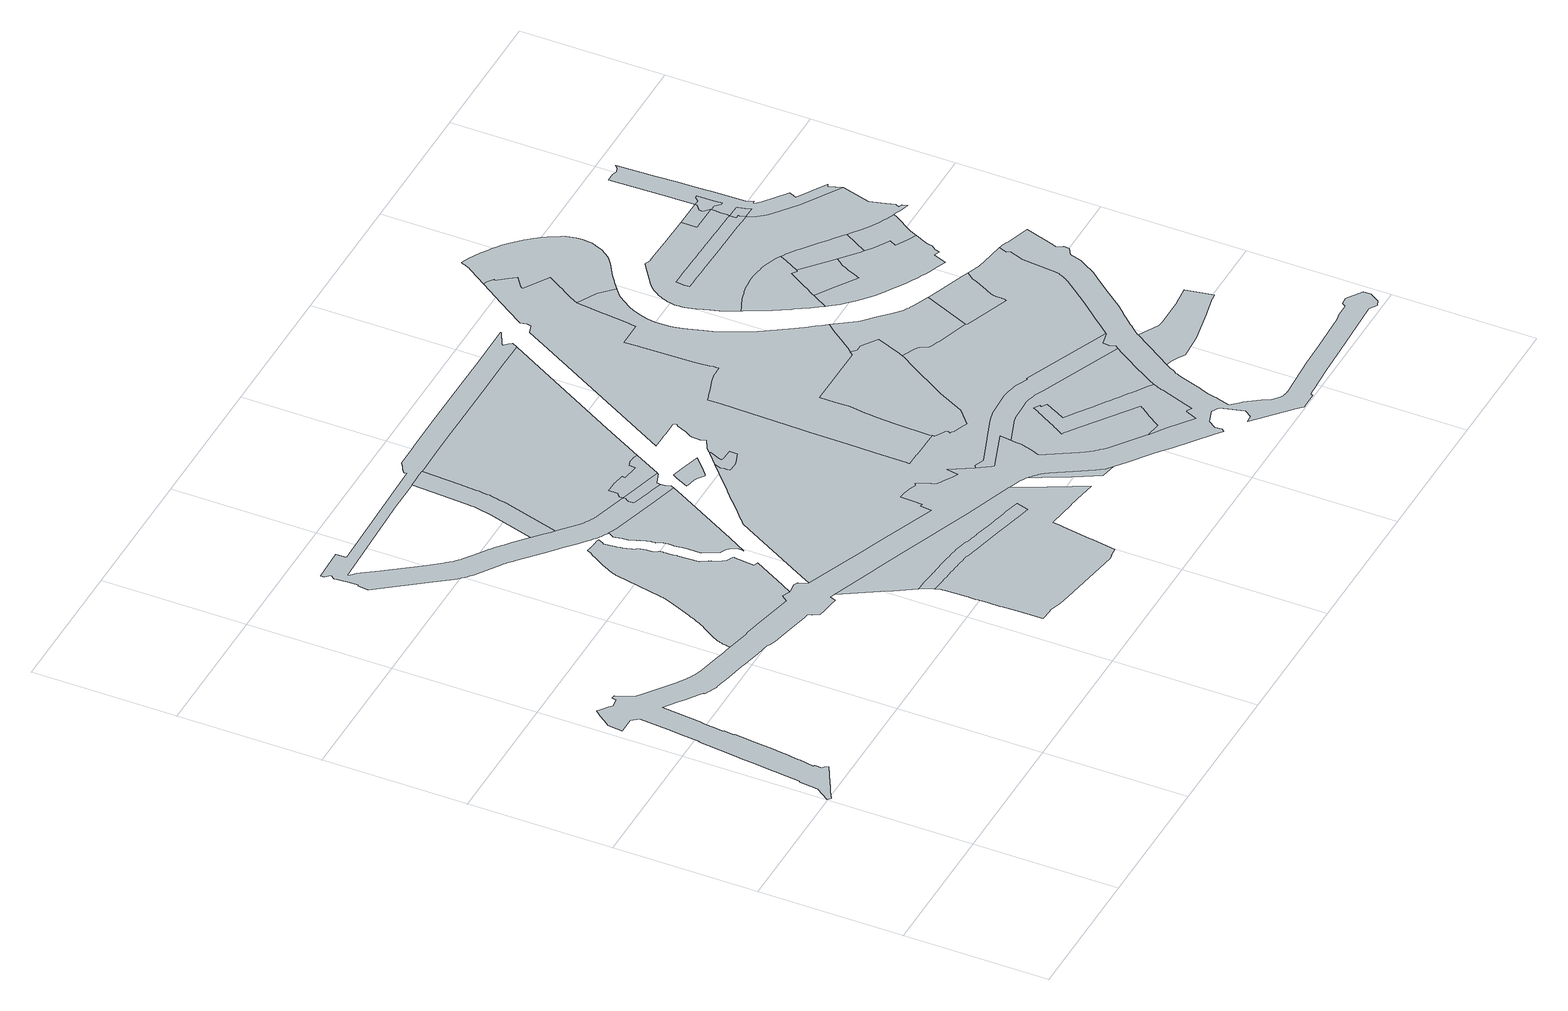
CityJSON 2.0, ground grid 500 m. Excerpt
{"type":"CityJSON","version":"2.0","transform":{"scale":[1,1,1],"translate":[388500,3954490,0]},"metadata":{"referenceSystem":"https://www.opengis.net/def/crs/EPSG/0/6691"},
"CityObjects":{
"object1":{"type":"GenericCityObject","attributes":{"class":"11","urbanPlanType":"21","prefecture":"13","city":"13100"},"geometry":[{"type":"MultiSurface","lod":"0","boundaries":[[[0,1,2,3,4,5,6,7,8,9,10,11,12,13,14,15,16,17,18,19,20,21,22,23,24,25,26,27,28,29,30,31,32,33,34,35,36,37,38,39,40,41,42,43,44,45,46,47,48,49,50,51,52,53,54,55,56,57,58,59,60,61,62,63,64,65,66,67,68,69,70,71,72,73,74,75,76,77,78,79,80,81,82,83,84,85,86,87,88,89,90,91,92,93,94,95,96,97,98,99,100,101,102,103,104,105,106,107,108,109,110,111,112,113,114,115,116,117,118,119,120,121,122,123,124,125,126,127,128,129,130,131,132,133,134,135,136,137,138,139,140,141,142,143,144,145,146,147,148,149,150,151,152,153,154,155,156,157,158,159,160,161,162,163,164,165,166,167,168]]]}]},
"object2":{"type":"GenericCityObject","attributes":{"class":"9","urbanPlanType":"21","prefecture":"13","city":"13100"},"geometry":[{"type":"MultiSurface","lod":"0","boundaries":[[[169,170,171,172,173,174,175,176,177,178,179,180,181,182,183,184,185,186,187,188,189,190,191,192,193,194,195,196,197,198,199,200,201,202,203,204,205]]]}]},
"object3":{"type":"GenericCityObject","attributes":{"class":"11","urbanPlanType":"21","prefecture":"13","city":"13100"},"geometry":[{"type":"MultiSurface","lod":"0","boundaries":[[[206,207,208,209,210,211,212,213,214,215,216,217,218,219,220,221,222,223,224,225,226,227,228,229,230,231,232,233,234,235,236,237,238,239,240,241,242,243,244,245,246,247,248,249,250,251,252,253,254,255,256,257,258,259,260,261,262,263,264,265,266,267,268,269,270,271,272,273,274,275,276,277,278,279,280,281,282,283,284,285,286]]]}]},
"object4":{"type":"GenericCityObject","attributes":{"class":"9","urbanPlanType":"21","prefecture":"13","city":"13100"},"geometry":[{"type":"MultiSurface","lod":"0","boundaries":[[[287,288,289,290,291,292,293,294,295,296,297,298,299,300,301,302,303,304,305,306,307,308,309,310,311,312,313,314,315,316,317,318,319,320,321,322,323,324,325,326,327,328,329,330,331,332,333,334,335,336,337,338,339,340,341,342,343,344,345,346,347,348,349,350,351,352,353,354,355,356,357,358,359,360,361,362,363,364,365,366,367,368,369]]]}]},
"object5":{"type":"GenericCityObject","attributes":{"class":"11","urbanPlanType":"21","prefecture":"13","city":"13100"},"geometry":[{"type":"MultiSurface","lod":"0","boundaries":[[[370,371,372,373,374,375,376,377,378,361,360,359,358,357,356,355,354,353,352,351,350,349,348,347,346,345,344,343,342,341,340,339,338,337,336,335,334,333,332,331,330,329,328,327,326,325,324,323,322,321,320,319,318,317,316,315,314,313,312,311,310,309,308,307,306,305,304,303,302,301,300,299,298,297,296,295,294,293,292,291,290,289,288,287,369,379,380,381,382,383,384,385,386,387,388,389,390,391,392,393,394,395,396,397,398,399,400,401,402,403,404,405,406,407,408,409,410,411,412,413,414,415,416,417,418,419,420,421,422,423,424,425,426,427,428,429,430,431,432,433,434,435]]]}]},
"object6":{"type":"GenericCityObject","attributes":{"class":"9","urbanPlanType":"21","prefecture":"13","city":"13100"},"geometry":[{"type":"MultiSurface","lod":"0","boundaries":[[[436,437,438,439,440,441,442,443,444,445,446,447,448,449,450,451,452,453,454,455,456,457,458,459,460,461,462,463,464,465,466,467,468,469,470,471,472,473,474,475,476,477,478,479,480,481,482,483,484,485,486,487,488,489,490,491,492,493,494,495,496,497,498,499,500,501,502,503,504,505,213,212,211,210,209,208,207,206,286,506,507,508,509,510,511,512,513,514,515,516,517,518,519,520,521,522,523,524,525,526,527,528,529,530,531,532,205,204,203,202,533,534,535,536,537,538,539,540,541,542,543,544,545,546,547,548,549,550,551,552,553,554,555,556,557,558,559,560,561,562,563,564,565,566,567,568,569,187,186,185,184,183,570,571,572,573,574,575,576]]]}]},
"object7":{"type":"GenericCityObject","attributes":{"class":"10","urbanPlanType":"21","prefecture":"13","city":"13100"},"geometry":[{"type":"MultiSurface","lod":"0","boundaries":[[[577,578,579,517,516,515,514,513,512,511,510,509,508,580,581,582]]]}]},
"object8":{"type":"GenericCityObject","attributes":{"class":"10","urbanPlanType":"21","prefecture":"13","city":"13100"},"geometry":[{"type":"MultiSurface","lod":"0","boundaries":[[[583,584,585,586,587,588,589,590,591,592,593,594,595,596,597,598,599,600,601,602,603,604,605,606,607,608,517,579,578,577,582,609,610]]]}]},
"object9":{"type":"GenericCityObject","attributes":{"class":"10","urbanPlanType":"21","prefecture":"13","city":"13100"},"geometry":[{"type":"MultiSurface","lod":"0","boundaries":[[[611,612,613,614,615,616,617,618,619,620,621,622,623,624,625,626,627,628,629,630,631,632,633,634,635,636,637,638,639,640,641,642,643,644,645,646,647,648,649,650,651,652,653,654,655,656,657,658,659,660,661,662,663,664,665,666,667,668,669,670,671,672,673,674,675,676,677,678,679,680,681,682,683,684,685,686,687,688,689,690,691,692,693,694,695,696,697,698,699,700,701,702,703,704,705,706,707,708,709,710,711,712,713,714,715,716,717,718,374,373,372,371,370,435,719,720,721,722,723,724,725,726,727,728,729,730,731,732,733,734,735,736,737,738,739,740,741,742,743,744,745,746,747,748,749,750,751,752,753,754,755,756,757,758,759,760,761,762,763,764,765,766,767,768,769,770,771,772,773,774,775,776,777,778,779,780,781,782,783,784,785,786,787,788,789,790,791,792,793,794,795,796,797,798,799,800,801,802,803,804,805,806,807,808,809,810,811,812,813,814,815,816,817,818,819,820,821,822,823,824,825,826,827,828,829,830,831,832,833,834,835,836,837,838,839,840,841,842,843,844,845,846,847,848,849,850,851,852,853,854,855,856,857,858,859,860,861,862,863,864,865,866,867,868,869,870,871,872,873,874,875,876,877,878,879,880,881,882,883,884,885,886,887,888,889,890,891,892,893,894,895,896,897,898,899,900,901,902,903,904,905,906,907,908,909,910,911,912,913,914,915,916,917,918,919,920,921,922,923,924,925,926,927,928,929,930,931,932,933,934,935,936,937,938,939,940,941,942,943,944,945,946,947,948,949,950,951,952,953,954,955,956,957,958,959,960,961,962,963,964,965,966,967,968,969,970,971,972,973,974,975,976,977,978,979,980,981,982,983,984,985,986,987,988,989,990,991,992,993,994,995,996,997,998,999,1000,1001,1002,166,165,164,163,162,161,160,159,1003,1004,1005,1006,1007,1008,1009,1010,1011,1012,1013,1014,1015,1016,1017,1018,1019,1020,1021,1022,1023,1024,1025,1026,1027,1028,1029,1030,1031,1032,1033]]]}]},
"object10":{"type":"GenericCityObject","attributes":{"class":"10","urbanPlanType":"21","prefecture":"13","city":"13100"},"geometry":[{"type":"MultiSurface","lod":"0","boundaries":[[[1034,1035,1036,1037,1038,1039,1040,1041,1042,1043,1044,1045,1046,1047,1048,1049,1050,1051,1052]]]}]},
"object11":{"type":"GenericCityObject","attributes":{"class":"11","urbanPlanType":"21","prefecture":"13","city":"13100"},"geometry":[{"type":"MultiSurface","lod":"0","boundaries":[[[1053,1054,576,575,574,573,572,571,570,183,182,181,180,179,178,177,176,175,174,173,172,171,170,169,205,532,531,530,529,528,527,526,525,524,523,522,521,520,519,518,517,608,607,606,605,604,603,602,601,600,599,598,597,596,595,594,593,592,591,590,589,588,587,586,585,584,583,610]]]}]},
"object12":{"type":"GenericCityObject","attributes":{"class":"10","urbanPlanType":"21","prefecture":"13","city":"13100"},"geometry":[{"type":"MultiSurface","lod":"0","boundaries":[[[1055,1056,1057,1058,1059,1060,1061,1062,1063,1064,1065,1066,1067,1068,1069,1070,1071,1072,1073,1074,1075,1076,1077,1078]]]}]},
"object13":{"type":"GenericCityObject","attributes":{"class":"11","urbanPlanType":"21","prefecture":"13","city":"13100"},"geometry":[{"type":"MultiSurface","lod":"0","boundaries":[[[747,746,745,744,743,742,741,740,739,738,737,736,735,734,733,732,731,730,729,728,727,726,1079,1080,1081,1082,1083,1084,1085,1086,1087,1088,1089,748]]]}]},
"object14":{"type":"GenericCityObject","attributes":{"class":"9","urbanPlanType":"21","prefecture":"13","city":"13100"},"geometry":[{"type":"MultiSurface","lod":"0","boundaries":[[[1090,1091,1092,1093,1094,1095,1096,1097,1098,1099,1100,1101,1102,1103,1104,1105,1106,1107,1108,1109,1110,1111,1112,1113,1114,1115,1116,1117,1118,1119,1120,1121,1122,1123,1124,1125,1126,1127,1128,1129,1130,1131,1132,1133,1134,1135,1136,1137,1138,1139,1140,925,924,923,922,921,920,919,918,917,916,915,914,913,912,911]]]}]},
"object15":{"type":"GenericCityObject","attributes":{"class":"11","urbanPlanType":"21","prefecture":"13","city":"13100"},"geometry":[{"type":"MultiSurface","lod":"0","boundaries":[[[1141,1142,1143,1144,1145,1146,1147,1148,1149,1150,1151,1152,1153,1154,1155,1156,1157,1158,1159,1160,954,953,952,951,950,949,948,947,946,945,944,943,942,941,940,939,938,937,936,935,934,933,932,931,930,929,928,927,926,925,1140,1139,1138,1137,1136,1135,1134,1133,1132,1131,1130,1129,1128,1127,1126,1125,1124,1123,1122,1121,1120,1119,1118,1117,1116,1115,1114,1113,1112,1111,1110,1109,1108,1107,1106,1105,1104,1103,1102,1101,1100,1099,1098,1097,1096,1095,1094,1093,1092,1091,1090,911,910,909,908,907,906,905,904,903,902,901,900]]]}]},
"object16":{"type":"GenericCityObject","attributes":{"class":"12","urbanPlanType":"21","prefecture":"13","city":"13100"},"geometry":[{"type":"MultiSurface","lod":"0","boundaries":[[[1161,1162,1163,1164,1165,1166,1167,1168,1169,1170,1171,1172,1173,1174,1175,1176,1177,1178,1179,1180,1181,1182,1183,1184,1185,1186,1187,1188,1189,1190,1191,1192,1193,1194,1195,1196,1197,1198,1199,1200,1201,1202,1203,1204,1205]]]}]},
"object17":{"type":"GenericCityObject","attributes":{"class":"9","urbanPlanType":"21","prefecture":"13","city":"13100"},"geometry":[{"type":"MultiSurface","lod":"0","boundaries":[[[1206,1207,1208,1209,1210,1211,1212,1213,1214,1215,1216,1217,1218,1219,1220,1221,1222,1223,1224,1225,1226,960,959,958,957,956,955,954,1160,1159,1158,1157,1156,1155,1154,1153,1152,1151,1150,1149,1148,1147,1146,1145,1144,1143,1142,1141,900,899,898,897,896,895]]]}]},
"object18":{"type":"GenericCityObject","attributes":{"class":"11","urbanPlanType":"21","prefecture":"13","city":"13100"},"geometry":[{"type":"MultiSurface","lod":"0","boundaries":[[[1227,1228,1229,1230,1231,1232,1233,1234,1235,1236,1237,1238,1239,1240,1241,1242,1243,1244,1245,1246,1247,1248,1249,1250,1251,1252,1253,1254,1255,1256,1257,1258,1259,1260,1261,1262,1263,1264,1265,1266,1267,1268,1269,1270,1271,1272,1273,1274,1275,1276,1277,1278,1279,1280,1281,1282,1283,1284,1285,1286,1287,1073,1072,1071,1070,1069,1068,1067,1066,1065,1064,1063,1062,1061,1060,1059,1058,1057,1056,1055,1078,1288,1289,1290,1291,1292,1293,1294,1295,1296,1297,1298,1299,1300,1301,1302,1303,1304,1305,1306,998,997,996,995,994,993,992,991,990,989,988,987,986,985,984,983,982,981,980,979,978,977,976,975,974,973,972,971,970,969,968,967,966,965,964,963,962,961,960,1226,1225,1224,1223,1222,1221,1220,1219,1218,1217,1216,1215,1214,1213,1212,1211,1210,1209,1208,1207,1206,895,894,893,892,891,890,889,888,887,886,885,884,883,882,881,880,879,878,877,876,875,874,873,872,871,870,1307,1308,1309,1310,1311,1312,1313,1314,1315,1316,1317,1318,1319,1320,1321,1322,1323,1324,1325,1326,1327,1328,1329,1330,1331,1332,1333,1334,1335,1336,1337,1338,1339,1340,1341,1342,1343,1344,1345,1346,1347,1348,1205,1204,1203,1202,1201,1200,1199,1198,1197,1196,1195,1194,1193,1192,1191,1190,1189,1188,1187,1186,1185,1184,1183,1182,1181,1349,1350,1351,1352,1353,1354,1355,1356,1357,1358,1359,1360,1361,1362,1363,1364,1365,1366,1367,1368,1369,1370,1371,1372,1373,1374,1375,1376,1377,1378,1379,1380,1381,1382,1383,1384,1385,1386,1387,1388,1389,1390,1391,1392,1393]]]}]},
"object19":{"type":"GenericCityObject","attributes":{"class":"11","urbanPlanType":"21","prefecture":"13","city":"13100"},"geometry":[{"type":"MultiSurface","lod":"0","boundaries":[[[1394,1393,1392,1391,1390,1389,1388,1387,1386,1385,1384,1383,1382,1381,1380,1379,1378,1377,1376,1375,1374,1373,1372,1371,1370,1369,1368,1367,1366,1365,1364,1363,1362,1361,1360,1359,1358,1357,1356,1355,1354,1353,1352,1351,1350,1349,1181,1180,1179,1178,1177,1176,1175,1174,1173,1172,1171,1170,1169,1168,1167,1395,1396,1397,1398,1399,1400,1401,1402,1403,1404,1405,1406,1407,1408,1409,1410,1411,1412,1413,1414,1415,1416,1417,1418,1419,1420,1421,1422,1423,1424,1425,1426,1427,1428,1429,1430,1431,1432,1433,1434,1435,1436,1437]]]}]},
"object20":{"type":"GenericCityObject","attributes":{"class":"5","urbanPlanType":"21","prefecture":"13","city":"13100"},"geometry":[{"type":"MultiSurface","lod":"0","boundaries":[[[1438,1439,1440,1441,1442,1443,1444,1445,1446,1447,1448,1398,1397,1396,1395,1167,1166,1165,1164,1163,1162,1161,1205,1348,1347,1346,1345,1344,1343,1342,1341,1340,1339,1338,1337,1336,1335,1334,1333,1449]]]}]},
"object21":{"type":"GenericCityObject","attributes":{"class":"12","urbanPlanType":"21","prefecture":"13","city":"13100"},"geometry":[{"type":"MultiSurface","lod":"0","boundaries":[[[1450,1451,1452,1453,1454,1455,1456,1457,1458,1459,1460,1461,1462,1463,1464,1465,1466,1467,1468,1469,1470,1471,1472,1473,1474,1475,1476,1477,1478,1479,1480,1481,1482,1483,1484,1485,1486,1487,1488,1489,1490,1491,1492,1493,1494,1495,1496,1497,1498,1499,1500,1501,1502,1503,1504]]]}]},
"object22":{"type":"GenericCityObject","attributes":{"class":"12","urbanPlanType":"21","prefecture":"13","city":"13100"},"geometry":[{"type":"MultiSurface","lod":"0","boundaries":[[[1505,1506,1507,1508,1509,1510,1511,1512,1513,1514,1515,1516,1517,1518,1519,1520,1521,1522,1523,1524,1525,1526,1527,1528,1529,1530,1531,1532,1533,1534,1535,1536,1537,1538,1539,1540,1541,1542,1543,1544,1545,1251,1250,1249,1248,1247,1246,1245,1244,1243,1242,1241,1240,1239,1238,1237,1236,1235,1234,1233,1232,1231,1230,1229,1228,1227,1393,1394,1437]]]}]},
"object23":{"type":"GenericCityObject","attributes":{"class":"11","urbanPlanType":"21","prefecture":"13","city":"13100"},"geometry":[{"type":"MultiSurface","lod":"0","boundaries":[[[1546,1547,1548,1549,839,838,837,836,1550,1551,1552,1553,1554,1555,1556,1557,1558,1559,1560,1561,1562,1563,1564,1565,1566,1567,1568,1569,1570]]]}]},
"object24":{"type":"GenericCityObject","attributes":{"class":"11","urbanPlanType":"21","prefecture":"13","city":"13100"},"geometry":[{"type":"MultiSurface","lod":"0","boundaries":[[[1571,1572,1573,1449,1333,1332,1331,1330,1329,1328,1327,1326,1325,1324,1323,1322,1321,1320,1319,1318,1317,1316,1315,1314,1313]]]}]},
"object25":{"type":"GenericCityObject","attributes":{"class":"12","urbanPlanType":"21","prefecture":"13","city":"13100"},"geometry":[{"type":"MultiSurface","lod":"0","boundaries":[[[1500,1499,1498,1497,1496,1495,1494,1493,1574,1575,1576,1577,1578,1579,1580,1581,1582,1583,1584,1585,1586,1501]]]}]},
"object26":{"type":"GenericCityObject","attributes":{"class":"5","urbanPlanType":"21","prefecture":"13","city":"13100"},"geometry":[{"type":"MultiSurface","lod":"0","boundaries":[[[1587,1588,1584,1583,1582,1581,1580,1579,1578,1577,1576,1575,1574,1493,1492,1491,1490,1489,1589,1590,1591,1592,1593,1594,1595,1596,1597,1598,1599,1600,1601,1602,1603,1604,1605,1606,1607,1608,1609,1610,1611,1612,1613,1614,1615,1616,1617,1618,1619,1620,1621,1622,1623,1624,1625,1626,1627]]]}]},
"object27":{"type":"GenericCityObject","attributes":{"class":"9","urbanPlanType":"21","prefecture":"13","city":"13100"},"geometry":[{"type":"MultiSurface","lod":"0","boundaries":[[[1628,1629,1630,1631,1632,1633,1634,1635,1636,1637,1638,1639,1640,1641,1642,1643,1644,1645,1646,1647,1648,1649,1650,1651,1652,1653,1654,1655,1656,1657,1658,1659,1660,1661,1662,1663,1664,1665,1666,1667,1668,1669,1670,1671,1672,1673,1674,1675,1676,1677,1678,1679,1680,1681,1682,1683,1684]]]}]},
"object28":{"type":"GenericCityObject","attributes":{"class":"11","urbanPlanType":"21","prefecture":"13","city":"13100"},"geometry":[{"type":"MultiSurface","lod":"0","boundaries":[[[1685,1686,1687,1688,1689,1690,1691,1692,1693,1694,1695,1696,1697,1698,1699,1700,1701,1702,1703,1704,1705,1706,1707,1708,1709,1710,1711,1712,1713,1714,1715,1716,1717,1718,1719,1720,1721,1722,1723,1724,1725,1726,1727,1477,1476,1475,1474,1473,1472,1471,1470,1469,1468,1467,1466,1465,1464,1463,1462,1461,1460,1459,1458,1457,1456,1455,1454,1453,1452,1451,1450,1504,1728,1729,1730,1731,1732,1733,1734,1735,1736,1737,1738,1739,1740,1741,1742,1743,1744,1745,1746,1747,1748,1749,1750,1751,1752,1753,1754,1755,1756,1757,1758,1759,1760,1761,1762,1763,1764,1765,1766,1767,1768,1769,1770,1771,1772,1678,1677,1676,1675,1674,1673,1672,1671,1670,1669,1668,1667,1666,1665,1664,1663,1662,1661,1660,1659,1658,1657,1656,1655,1654,1653,1652,1651,1650,1649,1648,1647,1646,1645,1644,1643,1642,1641,1640,1639,1638,1637,1636,1635,1634,1633,1632,1631,1630,1629,1628,1684,1773,1774,1775,1776,1777,1778,1779]]]}]},
"object29":{"type":"GenericCityObject","attributes":{"class":"6","urbanPlanType":"21","prefecture":"13","city":"13100"},"geometry":[{"type":"MultiSurface","lod":"0","boundaries":[[[1738,1737,1736,1735,1734,1733,1732,1731,1730,1729,1728,1504,1503,1502,1501,1586,1585,1584,1588,1587,1627,1739]]]}]},
"object30":{"type":"GenericCityObject","attributes":{"class":"9","urbanPlanType":"21","prefecture":"13","city":"13100"},"geometry":[{"type":"MultiSurface","lod":"0","boundaries":[[[1779,1778,1777,1776,1780,1781,1782,1783,1784]]]}]},
"object31":{"type":"GenericCityObject","attributes":{"class":"9","urbanPlanType":"21","prefecture":"13","city":"13100"},"geometry":[{"type":"MultiSurface","lod":"0","boundaries":[[[1751,1750,1749,1748,1747,1746,1745,1744,1743,1742,1741,1740,1739,1627,1626,1625,1624,1623,1622,1621,1620,1619,1785,1786,1752]]]}]},
"object32":{"type":"GenericCityObject","attributes":{"class":"9","urbanPlanType":"21","prefecture":"13","city":"13100"},"geometry":[{"type":"MultiSurface","lod":"0","boundaries":[[[1787,1788,1789,1790,1791,1792,1793,1794,1795,1684,1683,1682,1681,1680,1679,1678]]]}]},
"object33":{"type":"GenericCityObject","attributes":{"class":"9","urbanPlanType":"21","prefecture":"13","city":"13100"},"geometry":[{"type":"MultiSurface","lod":"0","boundaries":[[[1796,1797,1798,1799,1800,1801,1802,1803,1784,1783,1782,1781,1780,1776]]]}]},
"object34":{"type":"GenericCityObject","attributes":{"class":"11","urbanPlanType":"21","prefecture":"13","city":"13100"},"geometry":[{"type":"MultiSurface","lod":"0","boundaries":[[[1804,1805,1806,1807,1808,1809,1810,1811,1812,1813,1814,1815,1816,1817,1818,1819,1820,1821,1822,1823,1824,1784,1803,1802,1801,1800,1799,1798,1797,1796,1776,1775,1774,1773,1684,1795,1794,1793,1792,1791,1790,1789,1788,1787,1678,1772,1771,1770,1769,1768,1767,1766,1765,1764,1763,1762,1825,1826,1827,1828,1829,1830,1831,1832,1833,1834,1835,1836,1837,1838,1839]]]}]}
},
"vertices":[
[945,1206,0],[950,1262,0],[953,1277,0],[953,1279,0],[953,1281,0],[952,1282,0],[950,1283,0],[948,1284,0],[944,1286,0],[942,1287,0],[937,1289,0],[932,1292,0],[927,1296,0],[923,1301,0],[922,1303,0],[919,1306,0],[917,1311,0],[912,1322,0],[909,1329,0],[907,1335,0],[905,1337,0],[903,1342,0],[899,1348,0],[893,1359,0],[892,1360,0],[891,1362,0],[890,1364,0],[889,1364,0],[889,1365,0],[888,1367,0],[888,1369,0],[888,1370,0],[887,1370,0],[887,1372,0],[887,1374,0],[887,1377,0],[886,1381,0],[886,1385,0],[886,1390,0],[885,1424,0],[885,1429,0],[884,1442,0],[884,1444,0],[884,1449,0],[881,1462,0],[881,1470,0],[881,1480,0],[881,1484,0],[881,1488,0],[881,1490,0],[881,1498,0],[880,1500,0],[878,1503,0],[874,1508,0],[872,1512,0],[871,1515,0],[869,1522,0],[869,1529,0],[868,1541,0],[867,1547,0],[867,1550,0],[866,1552,0],[866,1555,0],[865,1557,0],[864,1560,0],[862,1564,0],[859,1570,0],[854,1580,0],[853,1583,0],[852,1585,0],[851,1588,0],[849,1596,0],[848,1600,0],[846,1605,0],[845,1612,0],[844,1619,0],[843,1625,0],[842,1636,0],[840,1653,0],[838,1674,0],[842,1680,0],[845,1686,0],[846,1688,0],[850,1696,0],[845,1697,0],[842,1697,0],[840,1698,0],[838,1698,0],[835,1698,0],[829,1698,0],[825,1699,0],[820,1699,0],[815,1699,0],[810,1700,0],[807,1700,0],[804,1700,0],[802,1701,0],[798,1701,0],[793,1702,0],[789,1704,0],[788,1703,0],[787,1701,0],[786,1699,0],[785,1697,0],[784,1695,0],[783,1693,0],[782,1691,0],[781,1689,0],[779,1687,0],[777,1683,0],[775,1681,0],[764,1663,0],[741,1626,0],[741,1625,0],[736,1617,0],[732,1608,0],[727,1599,0],[725,1594,0],[723,1589,0],[721,1584,0],[719,1579,0],[717,1574,0],[716,1571,0],[716,1570,0],[682,1402,0],[682,1401,0],[682,1400,0],[681,1399,0],[681,1396,0],[679,1390,0],[678,1385,0],[677,1382,0],[676,1379,0],[675,1375,0],[654,1326,0],[636,1282,0],[632,1274,0],[629,1266,0],[625,1258,0],[621,1250,0],[617,1242,0],[613,1235,0],[609,1227,0],[605,1219,0],[600,1212,0],[595,1205,0],[574,1171,0],[571,1166,0],[569,1161,0],[566,1157,0],[564,1152,0],[562,1147,0],[560,1142,0],[558,1137,0],[557,1132,0],[555,1127,0],[554,1121,0],[553,1116,0],[552,1111,0],[550,1099,0],[575,1094,0],[625,1083,0],[641,1082,0],[710,1067,0],[831,1041,0],[846,1063,0],[875,1051,0],[896,1087,0],[960,1201,0],
[888,2033,0],[890,2042,0],[892,2051,0],[894,2060,0],[896,2070,0],[898,2079,0],[899,2088,0],[901,2097,0],[902,2106,0],[903,2115,0],[904,2124,0],[905,2134,0],[905,2143,0],[909,2202,0],[917,2335,0],[897,2335,0],[873,2334,0],[872,2334,0],[843,2334,0],[836,2227,0],[831,2147,0],[831,2142,0],[830,2133,0],[830,2125,0],[829,2117,0],[828,2109,0],[826,2101,0],[825,2093,0],[824,2085,0],[822,2077,0],[820,2069,0],[818,2061,0],[816,2053,0],[769,1890,0],[801,1862,0],[819,1846,0],[831,1836,0],
[1081,1624,0],[935,1666,0],[928,1668,0],[921,1670,0],[914,1673,0],[908,1676,0],[901,1678,0],[895,1682,0],[890,1673,0],[888,1670,0],[883,1661,0],[884,1658,0],[884,1654,0],[886,1642,0],[887,1631,0],[888,1626,0],[888,1624,0],[889,1618,0],[890,1613,0],[890,1610,0],[891,1607,0],[892,1604,0],[895,1598,0],[899,1588,0],[901,1583,0],[902,1583,0],[904,1578,0],[906,1573,0],[908,1567,0],[909,1563,0],[910,1559,0],[911,1553,0],[912,1545,0],[912,1542,0],[912,1540,0],[913,1532,0],[913,1530,0],[917,1524,0],[920,1519,0],[922,1514,0],[924,1508,0],[924,1501,0],[925,1495,0],[925,1490,0],[925,1480,0],[925,1471,0],[925,1467,0],[926,1463,0],[926,1460,0],[927,1455,0],[928,1445,0],[929,1425,0],[929,1392,0],[930,1389,0],[930,1387,0],[930,1382,0],[938,1370,0],[940,1366,0],[942,1362,0],[945,1355,0],[949,1348,0],[952,1340,0],[957,1329,0],[958,1328,0],[965,1325,0],[967,1324,0],[970,1322,0],[975,1320,0],[979,1317,0],[985,1312,0],[989,1307,0],[993,1301,0],[995,1296,0],[997,1290,0],[997,1283,0],[997,1277,0],[997,1273,0],[996,1267,0],[1033,1333,0],[1172,1580,0],[1180,1596,0],
[1089,651,0],[1091,650,0],[1128,646,0],[1129,646,0],[1134,646,0],[1146,645,0],[1149,644,0],[1166,643,0],[1180,642,0],[1190,641,0],[1196,640,0],[1199,640,0],[1202,640,0],[1216,638,0],[1218,638,0],[1232,637,0],[1234,636,0],[1238,636,0],[1242,635,0],[1263,633,0],[1265,633,0],[1266,633,0],[1272,631,0],[1274,630,0],[1322,617,0],[1327,617,0],[1394,601,0],[1396,600,0],[1415,595,0],[1419,595,0],[1455,586,0],[1463,584,0],[1465,583,0],[1509,573,0],[1512,572,0],[1561,561,0],[1573,603,0],[1522,615,0],[1519,616,0],[1491,622,0],[1489,623,0],[1474,626,0],[1473,627,0],[1465,628,0],[1429,637,0],[1425,638,0],[1381,649,0],[1379,649,0],[1361,654,0],[1359,654,0],[1357,655,0],[1338,659,0],[1333,662,0],[1283,675,0],[1280,675,0],[1277,675,0],[1274,676,0],[1269,677,0],[1258,678,0],[1255,679,0],[1247,679,0],[1238,680,0],[1235,681,0],[1206,684,0],[1194,685,0],[1183,686,0],[1170,687,0],[1155,688,0],[1151,689,0],[1138,690,0],[1120,692,0],[1118,692,0],[1092,695,0],[1089,694,0],[1060,696,0],[1072,677,0],[1073,676,0],[1077,668,0],[1077,667,0],[1078,666,0],[1083,654,0],[1084,652,0],[1084,651,0],
[1462,718,0],[1207,815,0],[1093,858,0],[1074,863,0],[925,920,0],[998,797,0],[1019,764,0],[1050,713,0],[1060,697,0],[1086,645,0],[1086,644,0],[1087,642,0],[1089,631,0],[1090,629,0],[1090,627,0],[1091,620,0],[1090,619,0],[1091,618,0],[1092,558,0],[1092,552,0],[1092,539,0],[1092,535,0],[1092,514,0],[1092,512,0],[1093,510,0],[1093,501,0],[1093,498,0],[1093,480,0],[1094,469,0],[1094,431,0],[1094,427,0],[1096,372,0],[1097,291,0],[1097,284,0],[1137,282,0],[1144,283,0],[1181,272,0],[1187,270,0],[1229,262,0],[1454,226,0],[1455,226,0],[1457,226,0],[1468,227,0],[1468,230,0],[1473,230,0],[1500,232,0],[1514,316,0],[1514,326,0],[1531,428,0],[1534,439,0],[1536,463,0],[1540,463,0],[1638,448,0],[1638,449,0],[1703,440,0],[1748,432,0],[1735,458,0],[1733,462,0],[1722,483,0],[1717,492,0],[1695,536,0],[1693,540,0],[1686,552,0],[1652,621,0],[1649,625,0],[1633,658,0],
[1606,2355,0],[1599,2365,0],[1583,2380,0],[1594,2387,0],[1637,2409,0],[1638,2410,0],[1505,2411,0],[1461,2411,0],[1351,2411,0],[1174,2411,0],[1138,2411,0],[1011,2411,0],[1006,2411,0],[927,2410,0],[909,2399,0],[907,2397,0],[902,2394,0],[889,2386,0],[888,2384,0],[887,2381,0],[887,2373,0],[874,2373,0],[433,2362,0],[432,2399,0],[317,2397,0],[316,2384,0],[333,2367,0],[321,2351,0],[322,2348,0],[325,2322,0],[326,2308,0],[326,2272,0],[322,2269,0],[319,2233,0],[439,2070,0],[473,2026,0],[478,2020,0],[481,2016,0],[483,2013,0],[488,2007,0],[493,2001,0],[499,1996,0],[504,1990,0],[510,1984,0],[516,1979,0],[522,1974,0],[528,1969,0],[535,1964,0],[607,1915,0],[614,1910,0],[620,1905,0],[627,1900,0],[633,1895,0],[639,1889,0],[646,1884,0],[719,1821,0],[743,1800,0],[756,1789,0],[772,1774,0],[804,1747,0],[839,1717,0],[840,1716,0],[846,1712,0],[851,1707,0],[857,1703,0],[863,1699,0],[869,1695,0],[876,1692,0],[882,1688,0],[888,1685,0],[1187,1608,0],[1179,1627,0],[1179,1640,0],[1137,1652,0],[1126,1656,0],[1061,1674,0],[1061,1695,0],[1061,1697,0],[1062,1699,0],[1063,1702,0],[1069,1708,0],[1069,1716,0],[960,1747,0],[955,1749,0],[950,1750,0],[944,1752,0],[939,1754,0],[935,1757,0],[930,1759,0],[925,1761,0],[920,1764,0],[915,1767,0],[911,1770,0],[906,1773,0],[902,1776,0],[897,1779,0],[893,1782,0],[740,1915,0],[721,1932,0],[701,1948,0],[695,1954,0],[688,1960,0],[681,1966,0],[673,1971,0],[666,1977,0],[659,1982,0],[657,1984,0],[656,1984,0],[645,1992,0],[612,2014,0],[585,2033,0],[581,2036,0],[576,2039,0],[572,2043,0],[568,2047,0],[563,2051,0],[559,2055,0],[555,2059,0],[551,2064,0],[548,2068,0],[544,2073,0],[540,2077,0],[507,2121,0],[420,2240,0],[383,2290,0],[379,2295,0],[375,2300,0],[371,2305,0],[367,2309,0],[362,2314,0],[358,2318,0],[353,2323,0],[725,2334,0],[811,2334,0],[1006,2336,0],[1125,2336,0],[1174,2336,0],[1351,2336,0],[1461,2336,0],[1505,2336,0],[1595,2336,0],
[1199,1680,0],[1198,1680,0],[1106,1705,0],[1179,1654,0],[1221,1669,0],[1224,1673,0],
[1260,1773,0],[1258,1773,0],[1241,1774,0],[1237,1773,0],[1233,1772,0],[1222,1768,0],[1220,1768,0],[1221,1761,0],[1221,1758,0],[1221,1756,0],[1221,1753,0],[1218,1745,0],[1161,1753,0],[1161,1755,0],[1163,1764,0],[1128,1770,0],[1125,1771,0],[1123,1771,0],[1101,1772,0],[1089,1773,0],[1083,1773,0],[1081,1739,0],[1080,1738,0],[1070,1731,0],[1069,1730,0],[1069,1729,0],[1224,1674,0],[1276,1768,0],
[106,1323,0],[87,1337,0],[71,1316,0],[56,1296,0],[40,1274,0],[39,1273,0],[38,1259,0],[36,1247,0],[36,1244,0],[34,1223,0],[90,1222,0],[111,1199,0],[101,1097,0],[96,1051,0],[90,984,0],[88,984,0],[80,910,0],[80,909,0],[72,840,0],[71,833,0],[66,779,0],[65,779,0],[59,721,0],[58,710,0],[54,668,0],[53,667,0],[48,621,0],[45,617,0],[45,614,0],[40,561,0],[39,558,0],[39,552,0],[5,503,0],[15,494,0],[44,512,0],[65,523,0],[83,533,0],[151,569,0],[145,580,0],[136,585,0],[139,611,0],[133,611,0],[138,644,0],[142,664,0],[143,672,0],[147,697,0],[149,708,0],[152,737,0],[155,764,0],[156,777,0],[161,826,0],[162,840,0],[165,863,0],[168,901,0],[167,901,0],[168,910,0],[170,938,0],[167,937,0],[170,965,0],[171,974,0],[172,984,0],[175,1018,0],[178,1019,0],[192,1161,0],[236,1129,0],[256,1114,0],[295,1086,0],[312,1073,0],[311,1073,0],[310,1072,0],[309,1072,0],[311,1071,0],[314,1069,0],[318,1067,0],[321,1066,0],[325,1064,0],[329,1062,0],[333,1060,0],[340,1058,0],[346,1055,0],[354,1052,0],[358,1051,0],[383,1046,0],[389,1045,0],[414,1039,0],[417,1039,0],[479,1025,0],[487,1024,0],[509,1019,0],[511,1019,0],[523,1016,0],[558,1008,0],[604,999,0],[615,992,0],[619,991,0],[625,988,0],[636,986,0],[709,970,0],[779,955,0],[799,951,0],[803,938,0],[817,917,0],[835,914,0],[842,913,0],[874,908,0],[899,905,0],[907,927,0],[907,926,0],[1670,645,0],[1672,644,0],[1687,636,0],[1691,635,0],[1694,633,0],[1698,631,0],[1701,629,0],[1703,627,0],[1704,627,0],[1707,625,0],[1710,623,0],[1713,620,0],[1716,618,0],[1719,616,0],[1722,613,0],[1725,611,0],[1727,608,0],[1730,605,0],[1733,602,0],[1735,600,0],[1743,591,0],[1746,587,0],[1749,583,0],[1752,578,0],[1803,493,0],[1827,456,0],[1827,455,0],[1843,431,0],[1845,428,0],[1867,411,0],[1903,384,0],[1977,328,0],[1991,317,0],[2008,304,0],[2009,303,0],[2027,287,0],[2142,200,0],[2170,178,0],[2179,189,0],[2176,212,0],[2196,240,0],[2241,255,0],[2268,240,0],[2291,161,0],[2273,135,0],[2246,132,0],[2360,31,0],[2365,27,0],[2387,5,0],[2414,6,0],[2448,6,0],[2452,15,0],[2465,16,0],[2476,16,0],[2575,21,0],[2683,25,0],[2896,33,0],[2907,33,0],[2910,33,0],[2934,17,0],[2955,25,0],[2975,57,0],[2977,61,0],[2978,61,0],[2977,86,0],[2923,120,0],[2897,117,0],[2889,105,0],[2880,105,0],[2843,104,0],[2820,100,0],[2680,95,0],[2612,92,0],[2590,92,0],[2537,89,0],[2431,84,0],[2430,84,0],[2428,84,0],[2427,84,0],[2425,84,0],[2424,84,0],[2422,84,0],[2419,85,0],[2418,85,0],[2416,85,0],[2413,86,0],[2411,87,0],[2410,87,0],[2408,88,0],[2407,88,0],[2405,89,0],[2403,90,0],[2402,90,0],[2400,91,0],[2378,111,0],[2360,139,0],[2326,186,0],[2319,194,0],[2294,220,0],[2307,263,0],[2308,269,0],[2311,286,0],[2317,306,0],[2327,333,0],[2328,335,0],[2353,407,0],[2355,413,0],[2357,419,0],[2359,425,0],[2362,430,0],[2364,436,0],[2367,441,0],[2367,442,0],[2370,447,0],[2373,452,0],[2378,462,0],[2388,477,0],[2390,481,0],[2413,516,0],[2452,575,0],[2483,623,0],[2483,624,0],[2491,635,0],[2501,646,0],[2516,663,0],[2516,664,0],[2545,696,0],[2552,704,0],[2563,714,0],[2588,742,0],[2628,793,0],[2683,861,0],[2700,882,0],[2727,927,0],[2728,927,0],[2737,943,0],[2746,975,0],[2749,984,0],[2775,1000,0],[2775,1020,0],[2764,1039,0],[2768,1052,0],[2803,1159,0],[2718,1185,0],[2717,1186,0],[2716,1186,0],[2714,1188,0],[2704,1192,0],[2701,1193,0],[2697,1194,0],[2692,1195,0],[2686,1196,0],[2674,1168,0],[2682,1158,0],[2663,1106,0],[2654,1002,0],[2654,997,0],[2653,993,0],[2652,988,0],[2651,984,0],[2650,980,0],[2649,975,0],[2647,971,0],[2646,967,0],[2644,963,0],[2642,959,0],[2640,955,0],[2638,951,0],[2635,947,0],[2633,943,0],[2630,939,0],[2627,935,0],[2559,849,0],[2519,800,0],[2498,776,0],[2482,757,0],[2448,716,0],[2445,713,0],[2400,703,0],[2397,682,0],[2404,661,0],[2397,650,0],[2383,629,0],[2358,590,0],[2342,567,0],[2307,510,0],[2303,504,0],[2299,497,0],[2296,491,0],[2293,486,0],[2289,480,0],[2287,475,0],[2286,473,0],[2285,471,0],[2283,467,0],[2281,461,0],[2278,455,0],[2275,448,0],[2273,443,0],[2270,433,0],[2238,342,0],[2230,316,0],[2215,325,0],[2210,324,0],[2190,283,0],[2108,345,0],[2053,382,0],[2051,384,0],[2047,387,0],[2043,390,0],[2042,391,0],[2013,413,0],[1947,463,0],[1942,467,0],[1937,471,0],[1932,476,0],[1927,480,0],[1923,485,0],[1918,489,0],[1914,494,0],[1909,499,0],[1905,504,0],[1901,509,0],[1897,514,0],[1893,519,0],[1890,524,0],[1886,530,0],[1883,535,0],[1816,646,0],[1830,678,0],[1840,713,0],[1840,715,0],[1841,721,0],[1842,736,0],[1844,749,0],[1844,753,0],[1846,762,0],[1849,794,0],[1747,758,0],[1707,744,0],[1703,750,0],[1675,795,0],[1629,870,0],[1623,830,0],[1623,828,0],[1618,831,0],[1615,833,0],[1606,838,0],[1585,849,0],[1573,857,0],[1570,858,0],[1568,860,0],[1559,865,0],[1552,869,0],[1550,872,0],[1547,878,0],[1546,883,0],[1545,886,0],[1541,896,0],[1536,908,0],[1524,930,0],[1518,926,0],[1514,925,0],[1510,926,0],[1506,928,0],[1492,934,0],[1488,935,0],[1479,937,0],[1469,939,0],[1465,939,0],[1445,941,0],[1445,926,0],[1444,905,0],[1441,865,0],[1432,866,0],[1428,827,0],[1239,899,0],[1123,944,0],[1106,952,0],[941,1015,0],[936,1017,0],[925,1047,0],[912,1055,0],[880,1049,0],[525,1105,0],[507,1108,0],[497,1110,0],[478,1115,0],[423,1126,0],[417,1128,0],[410,1129,0],[404,1131,0],[398,1133,0],[392,1135,0],[386,1137,0],[380,1140,0],[374,1142,0],[368,1145,0],[362,1148,0],[356,1151,0],[351,1154,0],[350,1154,0],[330,1166,0],[329,1167,0],[324,1171,0],[320,1174,0],[231,1240,0],[203,1260,0],[202,1264,0],[177,1319,0],[165,1321,0],[163,1306,0],[163,1305,0],[133,1302,0],[121,1312,0],
[1311,1563,0],[1333,1584,0],[1340,1590,0],[1345,1594,0],[1276,1614,0],[1239,1624,0],[1228,1606,0],[1206,1564,0],[1224,1560,0],[1231,1558,0],[1240,1556,0],[1243,1555,0],[1247,1554,0],[1254,1551,0],[1258,1548,0],[1272,1538,0],[1275,1535,0],[1278,1534,0],[1284,1539,0],
[1356,1910,0],[1564,2280,0],
[1337,1518,0],[1332,1507,0],[1334,1503,0],[1335,1500,0],[1336,1498,0],[1336,1491,0],[1336,1486,0],[1336,1483,0],[1336,1477,0],[1365,1475,0],[1375,1476,0],[1390,1481,0],[1417,1491,0],[1418,1517,0],[1381,1518,0],[1370,1521,0],[1372,1533,0],[1389,1569,0],[1384,1570,0],[1382,1568,0],[1375,1562,0],[1367,1554,0],[1360,1548,0],[1342,1532,0],
[1711,612,0],[1715,604,0],[1722,590,0],[1739,557,0],[1740,555,0],[1742,551,0],[1762,513,0],[1764,507,0],[1779,479,0],[1781,475,0],[1813,421,0],
[2277,479,0],[2272,483,0],[2229,512,0],[2213,522,0],[2210,524,0],[2195,535,0],[2192,536,0],[2177,547,0],[2176,548,0],[2167,554,0],[2163,556,0],[2148,566,0],[2146,568,0],[2115,589,0],[2108,593,0],[2053,631,0],[2050,633,0],[2013,657,0],[2031,688,0],[2033,692,0],[2053,729,0],[2034,742,0],[2038,747,0],[2020,760,0],[2007,737,0],[2005,735,0],[1998,722,0],[1997,720,0],[1987,703,0],[1985,700,0],[1981,694,0],[1974,681,0],[1966,666,0],[1962,661,0],[1956,650,0],[1942,626,0],[1950,622,0],[1957,618,0],[1998,589,0],[2127,497,0],[2171,463,0],[2167,458,0],[2166,458,0],[2166,455,0],[2165,453,0],[2156,441,0],[2153,437,0],[2138,417,0],[2115,384,0],[2113,381,0],[2109,374,0],
[2108,769,0],[2078,782,0],[2071,785,0],[2064,787,0],[2057,789,0],[2051,790,0],[2044,791,0],[2037,792,0],[2033,792,0],[2001,791,0],[1964,790,0],[1960,790,0],[1956,789,0],[1952,789,0],[1949,788,0],[1945,788,0],[1941,787,0],[1937,786,0],[1933,785,0],[1929,783,0],
[2080,1251,0],[2115,1339,0],[2062,1376,0],[2038,1376,0],[2037,1377,0],[2036,1378,0],[2021,1392,0],[2011,1379,0],[1779,1381,0],[1779,1325,0],[1779,1288,0],[1780,1277,0],[1778,1263,0],[1771,1221,0],[1770,1209,0],[1768,1183,0],[1763,1111,0],[1762,1106,0],[1762,1100,0],[1760,995,0],[1761,983,0],[1761,978,0],[1762,977,0],[1767,974,0],[1778,968,0],[1778,967,0],[1785,963,0],[1788,960,0],[1799,955,0],[1802,953,0],[1799,945,0],[1797,940,0],[1805,937,0],[1808,932,0],[1814,930,0],[1847,918,0],[1852,916,0],[1857,913,0],[1910,959,0],[1911,961,0],[1958,1052,0],[2050,1201,0],[2060,1214,0],[2069,1229,0],[2073,1238,0],
[2140,842,0],[2138,838,0],[2107,851,0],[2098,855,0],[2088,858,0],[2078,861,0],[2068,863,0],[2058,865,0],[2048,866,0],[2038,867,0],[2032,867,0],[2000,866,0],[1961,865,0],[1952,864,0],[1941,863,0],[1931,861,0],[1921,859,0],[1911,856,0],[1905,854,0],[1720,788,0],[1685,800,0],
[1888,2291,0],[1905,2320,0],[1913,2329,0],[1914,2331,0],[1921,2345,0],[1926,2353,0],[1932,2362,0],[1948,2390,0],[1942,2393,0],[1933,2399,0],[1918,2409,0],[1910,2414,0],[1898,2421,0],[1863,2443,0],[1867,2450,0],[1872,2456,0],[1905,2481,0],[1888,2504,0],[1882,2512,0],[1862,2539,0],[1865,2542,0],[1848,2555,0],[1845,2558,0],[1844,2558,0],[1832,2563,0],[1771,2473,0],[1712,2385,0],[1707,2377,0],[1713,2355,0],[1709,2340,0],[1677,2330,0],[1630,2243,0],[1421,1873,0],[1344,1735,0],[1348,1735,0],[1369,1735,0],[1388,1735,0],[1394,1735,0],[1398,1735,0],[1406,1734,0],[1410,1734,0],[1453,1734,0],[1458,1734,0],[1463,1734,0],[1468,1724,0],[1460,1714,0],[1454,1702,0],[1446,1680,0],[1445,1678,0],[1434,1661,0],[1431,1655,0],[1431,1634,0],[1430,1625,0],[1438,1607,0],[1438,1606,0],[1437,1606,0],[1405,1589,0],[1404,1588,0],[1401,1586,0],[1391,1576,0],[1389,1574,0],[1318,1510,0],[1315,1507,0],[1306,1499,0],[1243,1442,0],[1238,1438,0],[1204,1407,0],[1203,1406,0],[1201,1404,0],[1163,1369,0],[1161,1367,0],[1146,1354,0],[1145,1353,0],[1143,1351,0],[1134,1343,0],[1131,1340,0],[1123,1333,0],[1115,1326,0],[1099,1297,0],[961,1050,0],[2600,1209,0],[2595,1210,0],[2591,1211,0],[2585,1212,0],[2580,1214,0],[2577,1214,0],[2530,1231,0],[2510,1206,0],[2504,1192,0],[2502,1186,0],[2495,1173,0],[2482,1145,0],[2479,1140,0],[2468,1121,0],[2467,1118,0],[2464,1110,0],[2463,1106,0],[2463,1101,0],[2463,1097,0],[2464,1084,0],[2464,1081,0],[2464,1079,0],[2460,1065,0],[2407,1084,0],[2315,1118,0],[2305,1122,0],[2298,1127,0],[2291,1131,0],[2237,1149,0],[2188,1165,0],[2179,1169,0],[2161,1175,0],[2150,1180,0],[2147,1183,0],[2143,1187,0],[2142,1192,0],[2140,1198,0],[2138,1202,0],[2134,1207,0],[2129,1212,0],[2122,1216,0],[2112,1222,0],[1654,985,0],[1654,987,0],[1605,987,0],[1606,1001,0],[1607,1113,0],[1609,1204,0],[1610,1335,0],[1611,1371,0],[1615,1544,0],[1617,1647,0],[1617,1690,0],[1631,1693,0],[1635,1695,0],[1655,1701,0],[1670,1706,0],[1687,1712,0],[1698,1716,0],[1710,1719,0],[1717,1721,0],[1728,1722,0],[1738,1724,0],[1748,1724,0],[1757,1725,0],[1772,1725,0],[1772,1727,0],[1772,1731,0],[1772,1735,0],[1772,1739,0],[1772,1742,0],[1772,1744,0],[1771,1747,0],[1771,1750,0],[1767,1805,0],[1762,1995,0],[1762,2000,0],[1759,2045,0],[1847,2046,0],[1849,2065,0],[1851,2076,0],[1860,2160,0],[1861,2170,0],[1866,2211,0],[1867,2223,0],[1872,2261,0],[1872,2262,0],
[1941,2225,0],[2035,1408,0],[2056,1435,0],[2094,1485,0],[2114,1509,0],[2111,1513,0],[2107,1518,0],[2102,1525,0],[2096,1533,0],[2089,1544,0],[2071,1569,0],[2070,1571,0],[2041,1612,0],[2030,1629,0],[2022,1642,0],[2011,1659,0],[2010,1660,0],[1991,1690,0],[1990,1693,0],[1974,1720,0],[1969,1729,0],[1962,1742,0],[1957,1751,0],[1939,1792,0],[1928,1822,0],[1919,1849,0],[1909,1882,0],[1901,1911,0],[1896,1932,0],[1894,1950,0],[1892,1969,0],[1892,1987,0],[1892,1993,0],[1892,1999,0],[1893,2014,0],[1896,2034,0],[1903,2058,0],[1910,2075,0],[1916,2090,0],[1922,2103,0],[1942,2132,0],[1957,2152,0],[1971,2166,0],[1988,2180,0],
[2336,1303,0],[2310,1314,0],[2302,1318,0],[2296,1320,0],[2291,1323,0],[2285,1327,0],[2278,1332,0],[2249,1357,0],[2212,1392,0],[2174,1428,0],[2168,1434,0],[2368,1290,0],
[2352,1790,0],[2343,1795,0],[2333,1799,0],[2325,1803,0],[2316,1806,0],[2305,1810,0],[2294,1813,0],[2284,1816,0],[2275,1818,0],[2268,1819,0],[2256,1821,0],[2243,1822,0],[2238,1823,0],[2223,1824,0],[2212,1824,0],[2202,1824,0],[2192,1823,0],[2181,1822,0],[2170,1821,0],[2159,1819,0],[2148,1817,0],[2139,1814,0],[2126,1811,0],[2111,1806,0],[2102,1802,0],[2092,1799,0],[2073,1791,0],[2057,1785,0],[2059,1780,0],[2085,1729,0],[2101,1699,0],[2109,1685,0],[2115,1675,0],[2123,1662,0],[2132,1646,0],[2136,1641,0],[2163,1598,0],[2178,1575,0],[2188,1561,0],[2190,1559,0],[2202,1579,0],[2207,1588,0],[2217,1604,0],[2223,1615,0],[2228,1623,0],[2246,1651,0],[2251,1660,0],[2268,1688,0],[2273,1697,0],[2290,1724,0],[2308,1712,0],[2312,1718,0],[2327,1744,0],[2340,1766,0],[2353,1790,0],
[2013,2200,0],[2017,2203,0],[2042,2221,0],[2090,2251,0],[2108,2264,0],[2118,2273,0],[2128,2286,0],[2140,2304,0],[2153,2332,0],[2157,2347,0],[2159,2358,0],[2161,2381,0],[2159,2401,0],[2157,2413,0],[2152,2433,0],[2146,2446,0],[2128,2479,0],[2126,2484,0],[2119,2494,0],[2115,2501,0],[2101,2519,0],[2094,2526,0],[2080,2542,0],[2049,2574,0],[2024,2596,0],[2021,2597,0],[1995,2617,0],[1990,2620,0],[1965,2636,0],[1923,2658,0],[1896,2669,0],[1895,2669,0],[1895,2668,0],[1893,2662,0],[1890,2654,0],[1889,2651,0],[1884,2641,0],[1883,2639,0],[1876,2628,0],[1875,2626,0],[1854,2595,0],
[2677,584,0],[2672,583,0],[2571,583,0],[2554,584,0],[2392,479,0],[2409,475,0],[2428,467,0],[2434,464,0],[2457,449,0],[2519,453,0],[2548,455,0],[2553,455,0],[2590,462,0],[2592,462,0],[2595,463,0],[2649,473,0],[2660,476,0],[2664,476,0],[2673,478,0],[2699,484,0],[2701,484,0],[2744,493,0],[2746,493,0],[2763,496,0],[2744,589,0],
[2506,1240,0],[2442,1263,0],[2382,1284,0],
[2292,1571,0],[2362,1526,0],[2370,1546,0],[2376,1561,0],[2382,1574,0],[2387,1584,0],[2391,1592,0],[2395,1599,0],[2401,1607,0],[2407,1614,0],[2417,1627,0],[2404,1638,0],[2324,1708,0],
[2477,1577,0],[2463,1588,0],[2195,1551,0],[2202,1542,0],[2211,1532,0],[2219,1522,0],[2228,1512,0],[2239,1502,0],[2255,1486,0],[2274,1469,0],[2292,1453,0],[2305,1443,0],[2317,1435,0],[2334,1424,0],[2352,1413,0],[2384,1393,0],[2404,1382,0],[2420,1372,0],[2432,1366,0],[2444,1360,0],[2456,1354,0],[2469,1348,0],[2483,1342,0],[2498,1336,0],[2515,1329,0],[2546,1317,0],[2565,1364,0],[2585,1357,0],[2590,1374,0],[2601,1389,0],[2605,1406,0],[2606,1409,0],[2626,1455,0],[2599,1468,0],[2553,1493,0],[2568,1517,0],[2553,1525,0],[2534,1536,0],[2511,1552,0],[2491,1566,0],[2489,1568,0],
[2461,2020,0],[2448,2020,0],[2442,2020,0],[2408,2021,0],[2400,2021,0],[2372,2022,0],[2362,2022,0],[2335,2023,0],[2328,2023,0],[2300,2024,0],[2294,2024,0],[2267,2024,0],[2257,2025,0],[2232,2025,0],[2226,2025,0],[2222,2025,0],[2202,2026,0],[2194,2026,0],[2168,2027,0],[2162,2027,0],[2134,2027,0],[2128,2027,0],[2101,2028,0],[2097,2028,0],[2096,2010,0],[2096,1995,0],[2096,1981,0],[2127,1980,0],[2133,1980,0],[2162,1979,0],[2168,1979,0],[2192,1979,0],[2200,1979,0],[2210,1978,0],[2221,1978,0],[2224,1978,0],[2231,1978,0],[2255,1977,0],[2265,1977,0],[2278,1977,0],[2293,1977,0],[2299,1976,0],[2327,1976,0],[2333,1975,0],[2361,1975,0],[2371,1975,0],[2399,1974,0],[2407,1974,0],[2469,1972,0],[2480,1972,0],[2482,1972,0],[2479,1981,0],[2477,1992,0],[2476,1996,0],[2464,1996,0],[2464,2013,0],[2464,2019,0],
[2270,2143,0],[2172,2145,0],[2169,2145,0],[2166,2146,0],[2163,2146,0],[2160,2146,0],[2157,2147,0],[2154,2148,0],[2151,2148,0],[2148,2149,0],[2145,2150,0],[2142,2151,0],[2139,2152,0],[2137,2153,0],[2121,2142,0],[2063,2101,0],[2054,2094,0],[2037,2077,0],[2031,2071,0],[2021,2056,0],[2016,2048,0],[2015,2047,0],[2007,2030,0],[2002,2016,0],[2000,2011,0],[1998,1998,0],[1996,1990,0],[1995,1983,0],[1995,1976,0],[1995,1968,0],[1996,1958,0],[1997,1950,0],[1999,1939,0],[2002,1926,0],[2006,1914,0],[2013,1892,0],[2019,1873,0],[2024,1860,0],[2029,1845,0],[2035,1831,0],[2040,1820,0],[2048,1803,0],[2055,1789,0],[2360,1786,0],[2369,1781,0],[2379,1775,0],[2390,1767,0],[2401,1759,0],[2412,1750,0],[2433,1735,0],[2458,1715,0],[2487,1693,0],[2507,1678,0],[2537,1654,0],[2538,1653,0],[2554,1641,0],[2572,1628,0],[2584,1618,0],[2592,1613,0],[2601,1607,0],[2612,1600,0],[2623,1594,0],[2634,1587,0],[2651,1579,0],[2664,1573,0],[2677,1568,0],[2686,1564,0],[2691,1563,0],[2699,1560,0],[2714,1554,0],[2724,1551,0],[2748,1543,0],[2743,1561,0],[2731,1565,0],[2738,1579,0],[2724,1625,0],[2714,1662,0],[2743,1762,0],[2611,1843,0],[2528,1908,0],[2527,1909,0],[2519,1916,0],[2511,1923,0],[2504,1932,0],[2497,1941,0],[2492,1950,0],[2487,1960,0],[2482,1971,0],[2465,2030,0],[2465,2051,0],[2466,2069,0],[2466,2084,0],[2369,2086,0],[2370,2118,0],[2370,2141,0],
[2466,2088,0],[2448,2104,0],[2449,2119,0],[2467,2135,0],[2467,2139,0],
[2638,1482,0],[2682,1549,0],
[2523,1971,0],[2523,1972,0],[2520,1980,0],[2516,1992,0],[2514,2003,0],[2512,2015,0],[2511,2018,0],[2491,2019,0],[2467,2019,0],
[2486,2083,0],[2502,2067,0],[2510,2067,0],[2509,2096,0],[2508,2125,0],[2507,2153,0],[2500,2153,0],[2485,2138,0],
[2560,1982,0],[2559,1985,0],[2557,1988,0],[2555,1991,0],[2555,1992,0],[2551,2008,0],[2547,2126,0],[2546,2141,0],[2545,2197,0],[2543,2238,0],[2540,2310,0],[2535,2445,0],[2526,2436,0],[2506,2428,0],[2490,2435,0],[2461,2434,0],[2468,2210,0],[2466,2206,0],[2466,2199,0],[2466,2193,0],[2467,2175,0],[2726,1808,0],[2735,1812,0],[2633,1874,0],[2643,1893,0],[2645,1899,0],[2568,1959,0],[2565,1962,0],[2562,1964,0],[2559,1967,0],[2557,1970,0],[2554,1973,0],[2552,1976,0],[2550,1979,0],[2549,1981,0],[2561,1981,0]
]}
